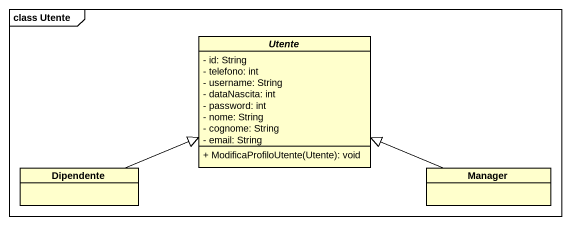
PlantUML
@startuml
mainframe class Utente
hide circle
hide empty members
skinparam classAttributeIconSize 0
abstract class Utente {
  - id: String
  - telefono: int
  - username: String
  - dataNascita: int
  - password: int
  - nome: String
  - cognome: String
  - email: String
  + ModificaProfiloUtente(Utente): void
}
class Dipendente
class Manager
Dipendente -right-|> Utente
Manager -left-|> Utente
@enduml
